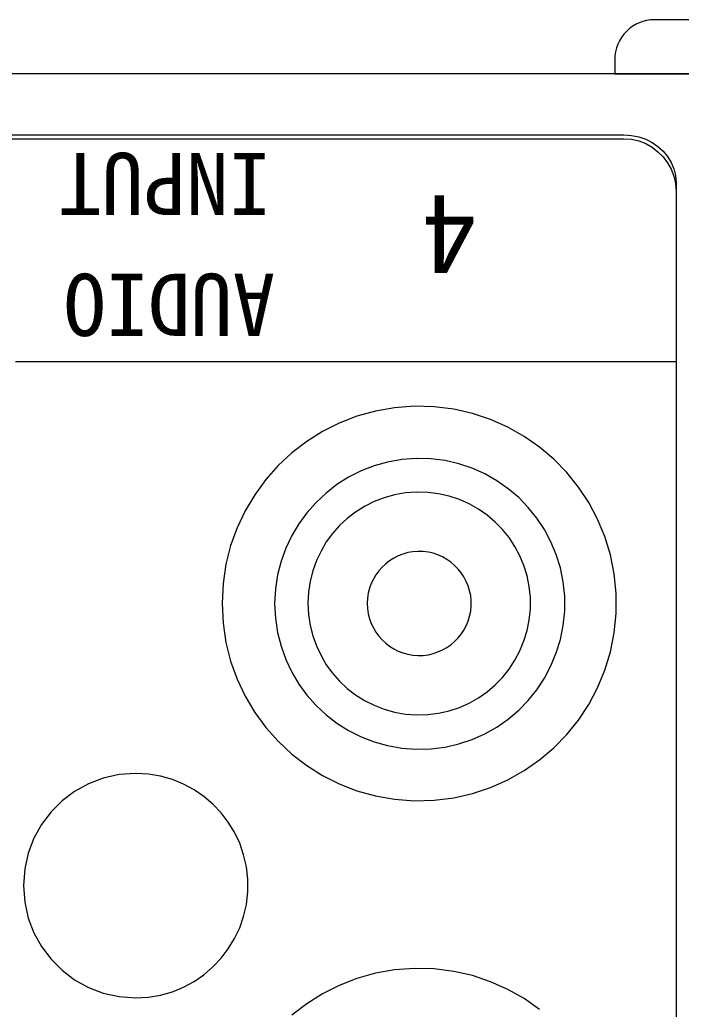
# Model space of a CAD drawing. Units: millimetres on the paper. Extents: x -139 to 141, y -98 to 91.
# Drawn here: x 29.55 to 33.53, y 73.17 to 79.11 of the extents above; entities that cross this region are included whole.
import ezdxf
from ezdxf.enums import TextEntityAlignment as Align

# ---------------------------------------------------------------- set-up
doc = ezdxf.new("R2010")
doc.units = ezdxf.units.MM
doc.layers.add('0-1_外形線', color=4, linetype='Continuous')
doc.styles.add('ＭＳ ゴシック', font='')
doc.styles.get('ＭＳ ゴシック').set_extended_font_data('MS Gothic')

msp = doc.modelspace()

# ---------------------------------------------------------------- linework, layer by layer
at = {"layer": '0-1_外形線'}
for p, q in [((38.842, 79.113), (33.368, 79.113)), ((33.128, 78.873), (33.128, 78.789)), ((44.853, 78.789), (-48.675, 78.789))]:
    msp.add_line(p, q, dxfattribs=at)
for points in [[(33.128, 78.789), (39.082, 78.789), (39.082, 78.873)], [(29.448, 78.421), (29.587, 78.421), (29.727, 78.421), (29.868, 78.421), (30.152, 78.421), (30.436, 78.421), (30.577, 78.421), (30.717, 78.421), (30.856, 78.421), (30.994, 78.421), (31.13, 78.421), (31.198, 78.421), (31.265, 78.421), (31.331, 78.421), (31.397, 78.421)], [(29.448, 78.398), (29.587, 78.398), (29.727, 78.398), (29.868, 78.398), (30.152, 78.398), (30.436, 78.398), (30.577, 78.398), (30.717, 78.398), (30.856, 78.398), (30.994, 78.398), (31.13, 78.398), (31.198, 78.398), (31.265, 78.398), (31.331, 78.398), (31.397, 78.398)], [(31.397, 78.421), (31.462, 78.421), (31.526, 78.421), (31.59, 78.421), (31.653, 78.421), (31.715, 78.421), (31.776, 78.421), (31.837, 78.421), (31.897, 78.421), (31.956, 78.421), (32.013, 78.421), (32.07, 78.421), (32.126, 78.421), (32.181, 78.421), (32.235, 78.421), (32.288, 78.421), (32.339, 78.421), (32.39, 78.421), (32.439, 78.421), (32.487, 78.421), (32.533, 78.421), (32.579, 78.421), (32.623, 78.421), (32.665, 78.421), (32.706, 78.421), (32.746, 78.421), (32.784, 78.421), (32.821, 78.421), (32.856, 78.421), (32.889, 78.421), (32.921, 78.421), (32.952, 78.421), (32.98, 78.421), (33.007, 78.421), (33.032, 78.421), (33.044, 78.421), (33.055, 78.421), (33.066, 78.421), (33.077, 78.421), (33.087, 78.421)], [(31.397, 78.398), (31.462, 78.398), (31.526, 78.398), (31.59, 78.398), (31.653, 78.398), (31.715, 78.398), (31.776, 78.398), (31.837, 78.398), (31.897, 78.398), (31.956, 78.398), (32.013, 78.398), (32.07, 78.398), (32.126, 78.398), (32.181, 78.398), (32.235, 78.398), (32.288, 78.398), (32.339, 78.398), (32.39, 78.398), (32.439, 78.398), (32.487, 78.398), (32.533, 78.398), (32.579, 78.398), (32.623, 78.398), (32.665, 78.398), (32.706, 78.398), (32.746, 78.398), (32.784, 78.398), (32.821, 78.398), (32.856, 78.398), (32.889, 78.398), (32.921, 78.398), (32.952, 78.398), (32.98, 78.398), (33.007, 78.398), (33.032, 78.398), (33.044, 78.398), (33.055, 78.398), (33.066, 78.398), (33.077, 78.398), (33.087, 78.398)], [(33.087, 78.421), (33.096, 78.421), (33.105, 78.421), (33.114, 78.421), (33.122, 78.421), (33.129, 78.421), (33.136, 78.421), (33.143, 78.421), (33.149, 78.421), (33.155, 78.421), (33.16, 78.421), (33.164, 78.421), (33.168, 78.421), (33.172, 78.421), (33.175, 78.421), (33.177, 78.421), (33.179, 78.421), (33.181, 78.421), (33.181, 78.421), (33.182, 78.421)], [(33.087, 78.398), (33.096, 78.398), (33.105, 78.398), (33.114, 78.398), (33.122, 78.398), (33.129, 78.398), (33.136, 78.398), (33.143, 78.398), (33.149, 78.398), (33.155, 78.398), (33.16, 78.398), (33.164, 78.398), (33.168, 78.398), (33.172, 78.398), (33.175, 78.398), (33.177, 78.398), (33.179, 78.398), (33.181, 78.398), (33.181, 78.398), (33.182, 78.398)], [(33.182, 78.421), (33.228, 78.418), (33.272, 78.409), (33.314, 78.395), (33.353, 78.375), (33.388, 78.351), (33.419, 78.323), (33.446, 78.291), (33.467, 78.256), (33.483, 78.218), (33.493, 78.178), (33.497, 78.136)], [(33.182, 78.398), (33.228, 78.395), (33.272, 78.385), (33.314, 78.369), (33.353, 78.347), (33.388, 78.32), (33.419, 78.289), (33.446, 78.254), (33.467, 78.215), (33.483, 78.173), (33.493, 78.129), (33.497, 78.083)], [(33.497, 78.136), (33.497, 78.133), (33.497, 78.124), (33.497, 78.109), (33.497, 78.09), (33.497, 78.065), (33.497, 78.037), (33.497, 78.004), (33.497, 77.968), (33.497, 77.928), (33.497, 77.886), (33.497, 77.795), (33.497, 77.698), (33.497, 77.597), (33.497, 77.497), (33.497, 77.399), (33.497, 77.308), (33.497, 77.266), (33.497, 77.227), (33.497, 77.191), (33.497, 77.158), (33.497, 77.129), (33.497, 77.105), (33.497, 77.085), (33.497, 77.071), (33.497, 77.062), (33.497, 77.058)], [(33.497, 78.083), (33.497, 78.082), (33.497, 78.081), (33.497, 78.079), (33.497, 78.077), (33.497, 78.074), (33.497, 78.07), (33.497, 78.065), (33.497, 78.06), (33.497, 78.054), (33.497, 78.048), (33.497, 78.041), (33.497, 78.033), (33.497, 78.024), (33.497, 78.015), (33.497, 78.005), (33.497, 77.995), (33.497, 77.984), (33.497, 77.972), (33.497, 77.96), (33.497, 77.947), (33.497, 77.933), (33.497, 77.919), (33.497, 77.905), (33.497, 77.889), (33.497, 77.874), (33.497, 77.857), (33.497, 77.84), (33.497, 77.823), (33.497, 77.804), (33.497, 77.786), (33.497, 77.766), (33.497, 77.747), (33.497, 77.726), (33.497, 77.706), (33.497, 77.684), (33.497, 77.662), (33.497, 77.64), (33.497, 77.617), (33.497, 77.594)], [(33.497, 77.594), (33.497, 77.57), (33.497, 77.545), (33.497, 77.52), (33.497, 77.495), (33.497, 77.469), (33.497, 77.443), (33.497, 77.416), (33.497, 77.389), (33.497, 77.361), (33.497, 77.333), (33.497, 77.304), (33.497, 77.275), (33.497, 77.246), (33.497, 77.216), (33.497, 77.186), (33.497, 77.155), (33.497, 77.124), (33.497, 77.092), (33.497, 77.06), (33.497, 77.028), (33.497, 76.995), (33.497, 76.962), (33.497, 76.929), (33.497, 76.895), (33.497, 76.861), (33.497, 76.826), (33.497, 76.792), (33.497, 76.721), (33.497, 76.649), (33.497, 76.575), (33.497, 76.5), (33.497, 76.424), (33.497, 76.347), (33.497, 76.269), (33.497, 76.19), (33.497, 76.11), (33.497, 76.028), (33.497, 75.946), (33.497, 75.863)], [(30.465, 77.058), (30.152, 77.058), (29.839, 77.058), (29.683, 77.058), (29.528, 77.058)], [(33.078, 77.058), (33.058, 77.058), (33.037, 77.058), (33.016, 77.058), (32.972, 77.058), (32.926, 77.058), (32.879, 77.058), (32.831, 77.058), (32.781, 77.058), (32.729, 77.058), (32.676, 77.058), (32.622, 77.058), (32.567, 77.058), (32.51, 77.058), (32.451, 77.058), (32.392, 77.058), (32.332, 77.058), (32.27, 77.058), (32.207, 77.058), (32.143, 77.058), (32.078, 77.058), (32.012, 77.058), (31.945, 77.058), (31.877, 77.058), (31.809, 77.058), (31.739, 77.058), (31.669, 77.058), (31.598, 77.058), (31.526, 77.058), (31.453, 77.058), (31.38, 77.058), (31.306, 77.058), (31.232, 77.058), (31.157, 77.058), (31.082, 77.058), (31.006, 77.058), (30.929, 77.058), (30.776, 77.058), (30.621, 77.058), (30.465, 77.058)], [(33.497, 77.058), (33.496, 77.058), (33.496, 77.058), (33.494, 77.058), (33.492, 77.058), (33.489, 77.058), (33.486, 77.058), (33.482, 77.058), (33.478, 77.058), (33.473, 77.058), (33.467, 77.058), (33.461, 77.058), (33.454, 77.058), (33.447, 77.058), (33.439, 77.058), (33.431, 77.058), (33.422, 77.058), (33.412, 77.058), (33.402, 77.058), (33.392, 77.058), (33.381, 77.058), (33.369, 77.058), (33.357, 77.058), (33.344, 77.058), (33.331, 77.058), (33.318, 77.058), (33.304, 77.058), (33.289, 77.058), (33.274, 77.058), (33.259, 77.058), (33.243, 77.058), (33.226, 77.058), (33.209, 77.058), (33.192, 77.058), (33.174, 77.058), (33.156, 77.058), (33.137, 77.058), (33.118, 77.058), (33.098, 77.058), (33.078, 77.058)], [(32.91, 76.305), (32.84, 76.393), (32.762, 76.473), (32.676, 76.545), (32.584, 76.609), (32.486, 76.665), (32.382, 76.711), (32.274, 76.747), (32.161, 76.773), (32.044, 76.788), (31.924, 76.791), (31.805, 76.782), (31.69, 76.762), (31.579, 76.731), (31.473, 76.689), (31.372, 76.638), (31.277, 76.578), (31.188, 76.51), (31.106, 76.434), (31.032, 76.35), (30.965, 76.259), (30.908, 76.163), (30.859, 76.06), (30.82, 75.953), (30.792, 75.841), (30.775, 75.726), (30.769, 75.607)], [(32.66, 76.119), (32.608, 76.183), (32.551, 76.242), (32.488, 76.295), (32.42, 76.343), (32.348, 76.384), (32.272, 76.418), (32.192, 76.445), (32.109, 76.464), (32.023, 76.474), (31.935, 76.477), (31.848, 76.47), (31.763, 76.455), (31.682, 76.432), (31.604, 76.402), (31.529, 76.364), (31.459, 76.32), (31.394, 76.269), (31.333, 76.213), (31.278, 76.151), (31.229, 76.085), (31.187, 76.013), (31.151, 75.938), (31.123, 75.859), (31.102, 75.777), (31.089, 75.693), (31.084, 75.605)], [(30.769, 75.607), (30.775, 75.487), (30.792, 75.371), (30.82, 75.258), (30.859, 75.15), (30.908, 75.048), (30.965, 74.951), (31.032, 74.86), (31.106, 74.777), (31.188, 74.7), (31.277, 74.632), (31.372, 74.572), (31.473, 74.521), (31.579, 74.48), (31.69, 74.449), (31.805, 74.429), (31.924, 74.42), (32.044, 74.423), (32.161, 74.438), (32.274, 74.463), (32.382, 74.499), (32.486, 74.545), (32.584, 74.601), (32.676, 74.665), (32.762, 74.737), (32.84, 74.818), (32.91, 74.905), (32.972, 74.999), (33.025, 75.098), (33.069, 75.204), (33.102, 75.314), (33.125, 75.428), (33.137, 75.546), (33.137, 75.667), (33.125, 75.784), (33.102, 75.898), (33.069, 76.007), (33.025, 76.112), (32.972, 76.212), (32.91, 76.305)], [(32.493, 76.001), (32.453, 76.05), (32.409, 76.095), (32.361, 76.136), (32.309, 76.173), (32.254, 76.204), (32.195, 76.23), (32.134, 76.251), (32.07, 76.265), (32.004, 76.273), (31.937, 76.275), (31.87, 76.27), (31.805, 76.259), (31.742, 76.241), (31.682, 76.218), (31.625, 76.189), (31.571, 76.155), (31.521, 76.116), (31.475, 76.073), (31.433, 76.026), (31.395, 75.975), (31.363, 75.92), (31.335, 75.863), (31.313, 75.802), (31.297, 75.739), (31.288, 75.674), (31.284, 75.607)], [(31.084, 75.605), (31.089, 75.517), (31.102, 75.431), (31.123, 75.348), (31.151, 75.269), (31.187, 75.193), (31.229, 75.121), (31.278, 75.054), (31.333, 74.993), (31.394, 74.936), (31.459, 74.886), (31.529, 74.841), (31.604, 74.804), (31.682, 74.773), (31.763, 74.751), (31.848, 74.736), (31.935, 74.729), (32.023, 74.731), (32.109, 74.742), (32.192, 74.761), (32.272, 74.788), (32.348, 74.822), (32.42, 74.863), (32.488, 74.91), (32.551, 74.964), (32.608, 75.023), (32.66, 75.087), (32.706, 75.157), (32.745, 75.23), (32.777, 75.308), (32.802, 75.389), (32.819, 75.474), (32.828, 75.561), (32.828, 75.649), (32.819, 75.735), (32.802, 75.819), (32.777, 75.899), (32.745, 75.976), (32.706, 76.05), (32.66, 76.119)], [(31.284, 75.607), (31.288, 75.54), (31.297, 75.474), (31.313, 75.41), (31.335, 75.35), (31.363, 75.292), (31.395, 75.237), (31.433, 75.186), (31.475, 75.138), (31.521, 75.095), (31.571, 75.056), (31.625, 75.022), (31.682, 74.994), (31.742, 74.97), (31.805, 74.953), (31.87, 74.941), (31.937, 74.936), (32.004, 74.938), (32.07, 74.946), (32.134, 74.961), (32.195, 74.981), (32.254, 75.007), (32.309, 75.039), (32.361, 75.075), (32.409, 75.116), (32.453, 75.161), (32.493, 75.211), (32.528, 75.264), (32.558, 75.32), (32.582, 75.38), (32.601, 75.442), (32.614, 75.506), (32.621, 75.573), (32.621, 75.641), (32.614, 75.707), (32.601, 75.771), (32.582, 75.833), (32.558, 75.892), (32.528, 75.948), (32.493, 76.001)], [(32.206, 75.789), (32.187, 75.812), (32.166, 75.834), (32.144, 75.853), (32.12, 75.87), (32.094, 75.885), (32.066, 75.897), (32.038, 75.907), (32.008, 75.914), (31.977, 75.918), (31.945, 75.918), (31.914, 75.916), (31.884, 75.911), (31.855, 75.902), (31.827, 75.891), (31.801, 75.878), (31.775, 75.862), (31.752, 75.843), (31.73, 75.823), (31.711, 75.801), (31.693, 75.777), (31.678, 75.752), (31.665, 75.725), (31.655, 75.697), (31.647, 75.668), (31.643, 75.638), (31.641, 75.607)], [(33.497, 75.863), (33.497, 75.779), (33.497, 75.694), (33.497, 75.609), (33.497, 75.522), (33.497, 75.436), (33.497, 75.348), (33.497, 75.26), (33.497, 75.171), (33.497, 75.082), (33.497, 74.992), (33.497, 74.902), (33.497, 74.721), (33.497, 74.539), (33.497, 74.356), (33.497, 74.173), (33.497, 73.99), (33.497, 73.807), (33.497, 73.625), (33.497, 73.444), (33.497, 73.354), (33.497, 73.264), (33.497, 73.175), (33.497, 73.086)], [(31.641, 75.607), (31.643, 75.575), (31.647, 75.544), (31.655, 75.514), (31.665, 75.486), (31.678, 75.458), (31.693, 75.433), (31.711, 75.409), (31.73, 75.387), (31.752, 75.367), (31.775, 75.348), (31.801, 75.333), (31.827, 75.319), (31.855, 75.308), (31.884, 75.3), (31.914, 75.295), (31.945, 75.293), (31.977, 75.293), (32.008, 75.297), (32.038, 75.304), (32.066, 75.314), (32.094, 75.326), (32.12, 75.34), (32.144, 75.357), (32.166, 75.376), (32.187, 75.398), (32.206, 75.421), (32.222, 75.445), (32.236, 75.472), (32.248, 75.5), (32.256, 75.529), (32.263, 75.559), (32.266, 75.591), (32.266, 75.622), (32.263, 75.653), (32.256, 75.682), (32.248, 75.711), (32.236, 75.738), (32.222, 75.765), (32.206, 75.789)], [(30.25, 74.584), (30.15, 74.577), (30.055, 74.556), (29.965, 74.522), (29.882, 74.476), (29.807, 74.419), (29.741, 74.353), (29.684, 74.277), (29.638, 74.194), (29.604, 74.105), (29.583, 74.01), (29.575, 73.91)], [(30.25, 73.236), (30.326, 73.24), (30.399, 73.252), (30.47, 73.272), (30.537, 73.3), (30.6, 73.334), (30.659, 73.374), (30.714, 73.421), (30.763, 73.473), (30.806, 73.529), (30.844, 73.591), (30.875, 73.656), (30.898, 73.725), (30.915, 73.797), (30.923, 73.872), (30.923, 73.948), (30.915, 74.023), (30.898, 74.095), (30.875, 74.164), (30.844, 74.23), (30.806, 74.291), (30.763, 74.348), (30.714, 74.399), (30.659, 74.446), (30.6, 74.486), (30.537, 74.52), (30.47, 74.548), (30.399, 74.568), (30.326, 74.58), (30.25, 74.584)], [(29.575, 73.91), (29.583, 73.81), (29.604, 73.715), (29.638, 73.626), (29.684, 73.543), (29.741, 73.468), (29.807, 73.401), (29.882, 73.344), (29.965, 73.298), (30.055, 73.264), (30.15, 73.243), (30.25, 73.236)], [(32.676, 73.166), (32.584, 73.231), (32.486, 73.286), (32.382, 73.332), (32.274, 73.369), (32.161, 73.394), (32.044, 73.409), (31.924, 73.412), (31.805, 73.403), (31.69, 73.383), (31.579, 73.352), (31.473, 73.31), (31.372, 73.26), (31.277, 73.2), (31.188, 73.131)]]:
    msp.add_lwpolyline(points, dxfattribs=at)
msp.add_arc((33.368, 78.873), 0.2402, 90, 180, dxfattribs=at)

# ---------------------------------------------------------------- texts
at = {"layer": '0-1_外形線', "style": 'ＭＳ ゴシック'}
for s, height, p in [('INPUT', 0.3737, (31.061, 78.425)), ('4', 0.4804, (32.297, 78.203)), ('AUDIO', 0.3737, (31.087, 77.699))]:
    msp.add_text(s, height=height, rotation=180, dxfattribs=at).set_placement(p, align=Align.BOTTOM_LEFT)

doc.saveas('drawing.dxf')
